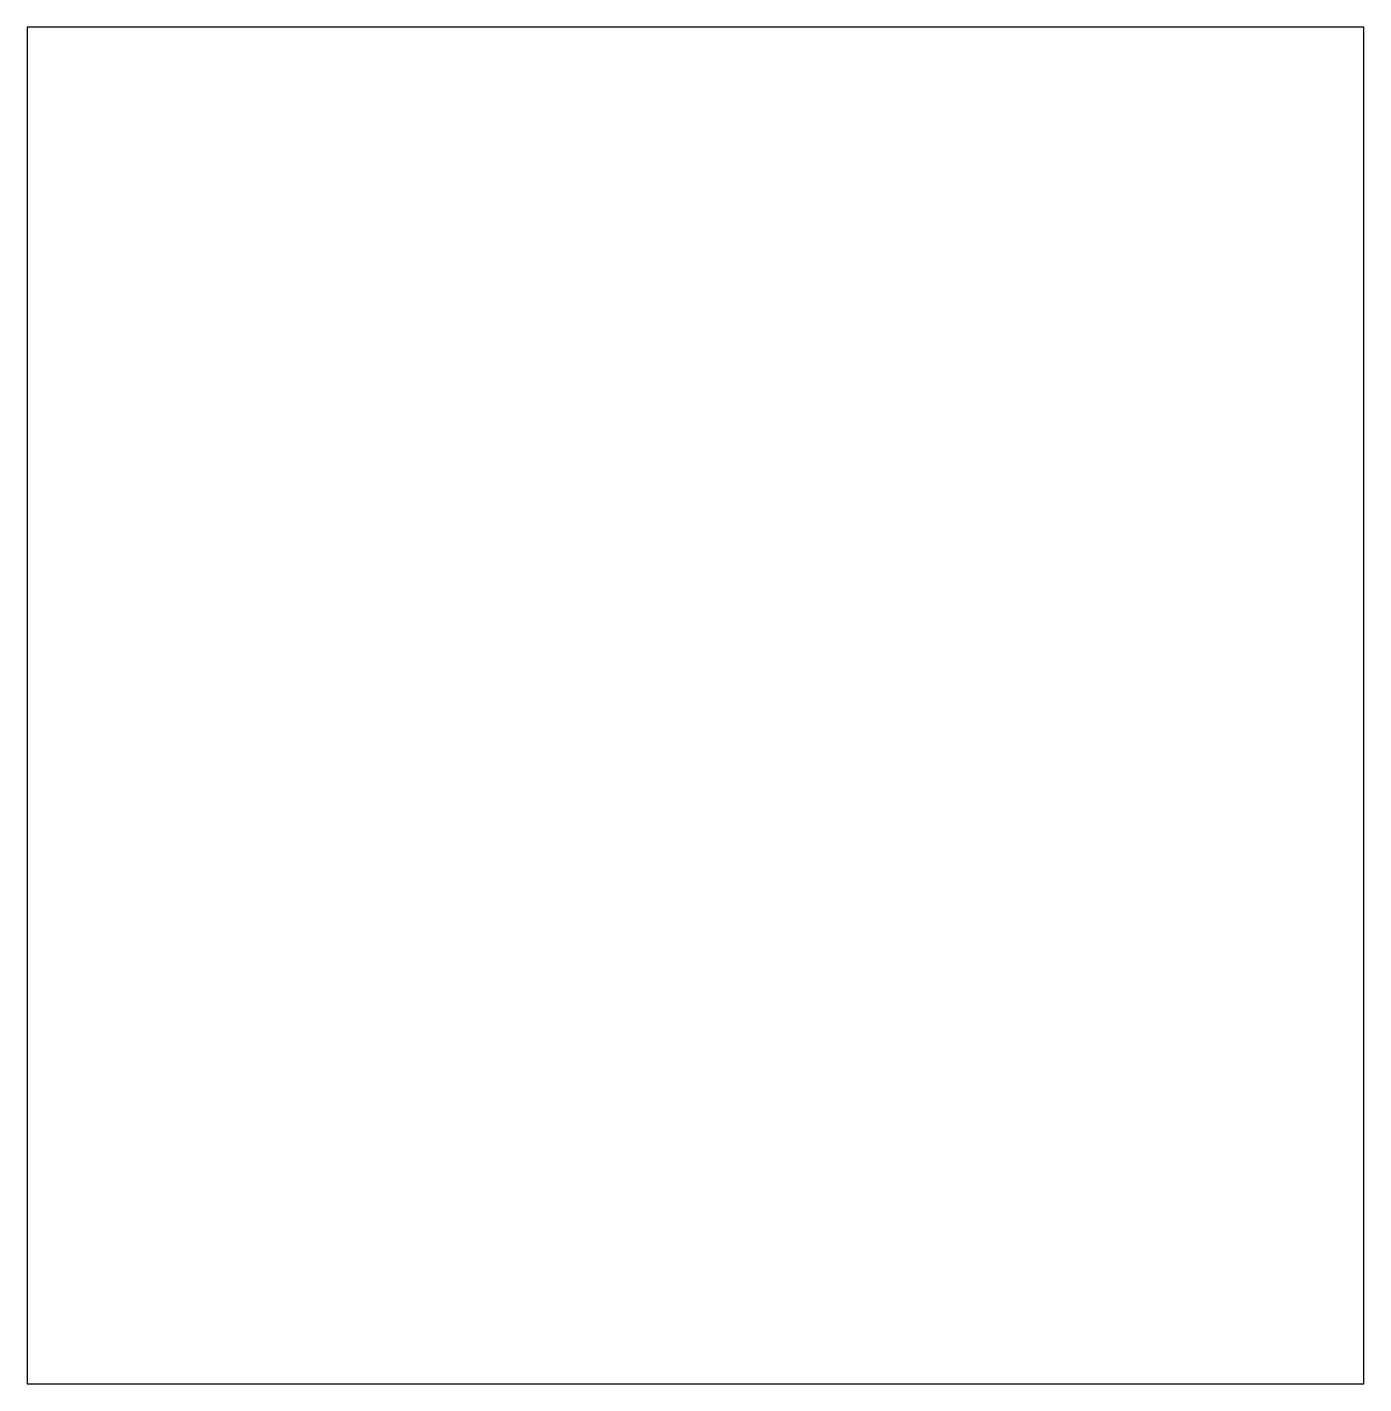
# Model space of a CAD drawing. Header units: millimetres. Extents: x 0 to 206, y 0 to 210.
import ezdxf

# ---------------------------------------------------------------- set-up
doc = ezdxf.new("R2010")
doc.units = ezdxf.units.MM

msp = doc.modelspace()

# ---------------------------------------------------------------- linework, layer by layer
at = {"color": 7, "linetype": 'Continuous', "lineweight": 25}
for p, q in [((0, 209.53), (0, 0)), ((206.38, 209.53), (0, 209.53)), ((206.38, 0), (206.38, 209.53)), ((0, 0), (206.38, 0))]:
    msp.add_line(p, q, dxfattribs=at)

doc.saveas('drawing.dxf')
